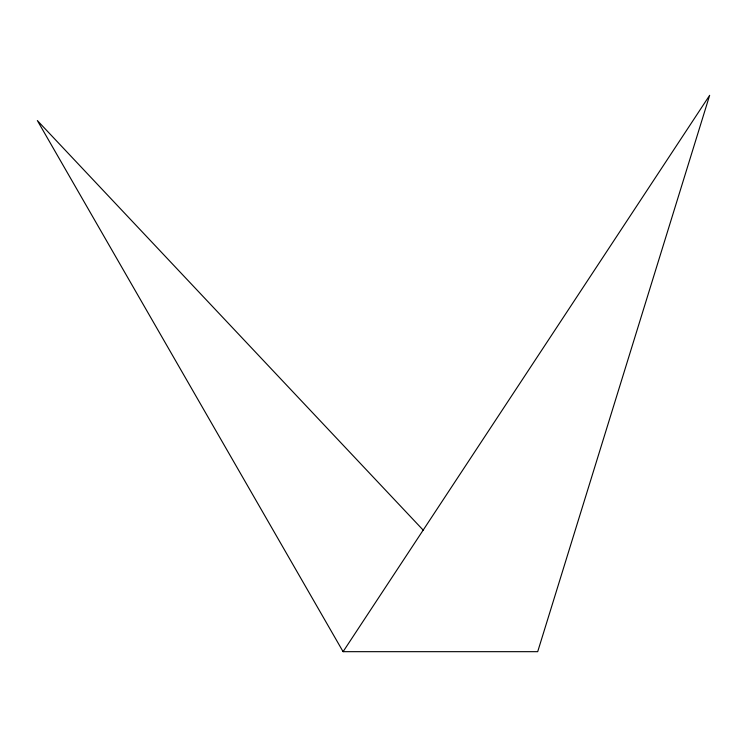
<?xml version="1.0" encoding="UTF-8"?>
<svg xmlns="http://www.w3.org/2000/svg" width="747" height="747" viewBox="0 0 747 747"><rect width="100%" height="100%" fill="white"/><g stroke="black" fill="none" stroke-linecap="round" stroke-linejoin="round"><path stroke-width="1.12" d="M343.088 651.673L709.65 95.327L537.7 651.673L343.088 651.673L37.35 120.547L423.4 530.351"/></g></svg>
